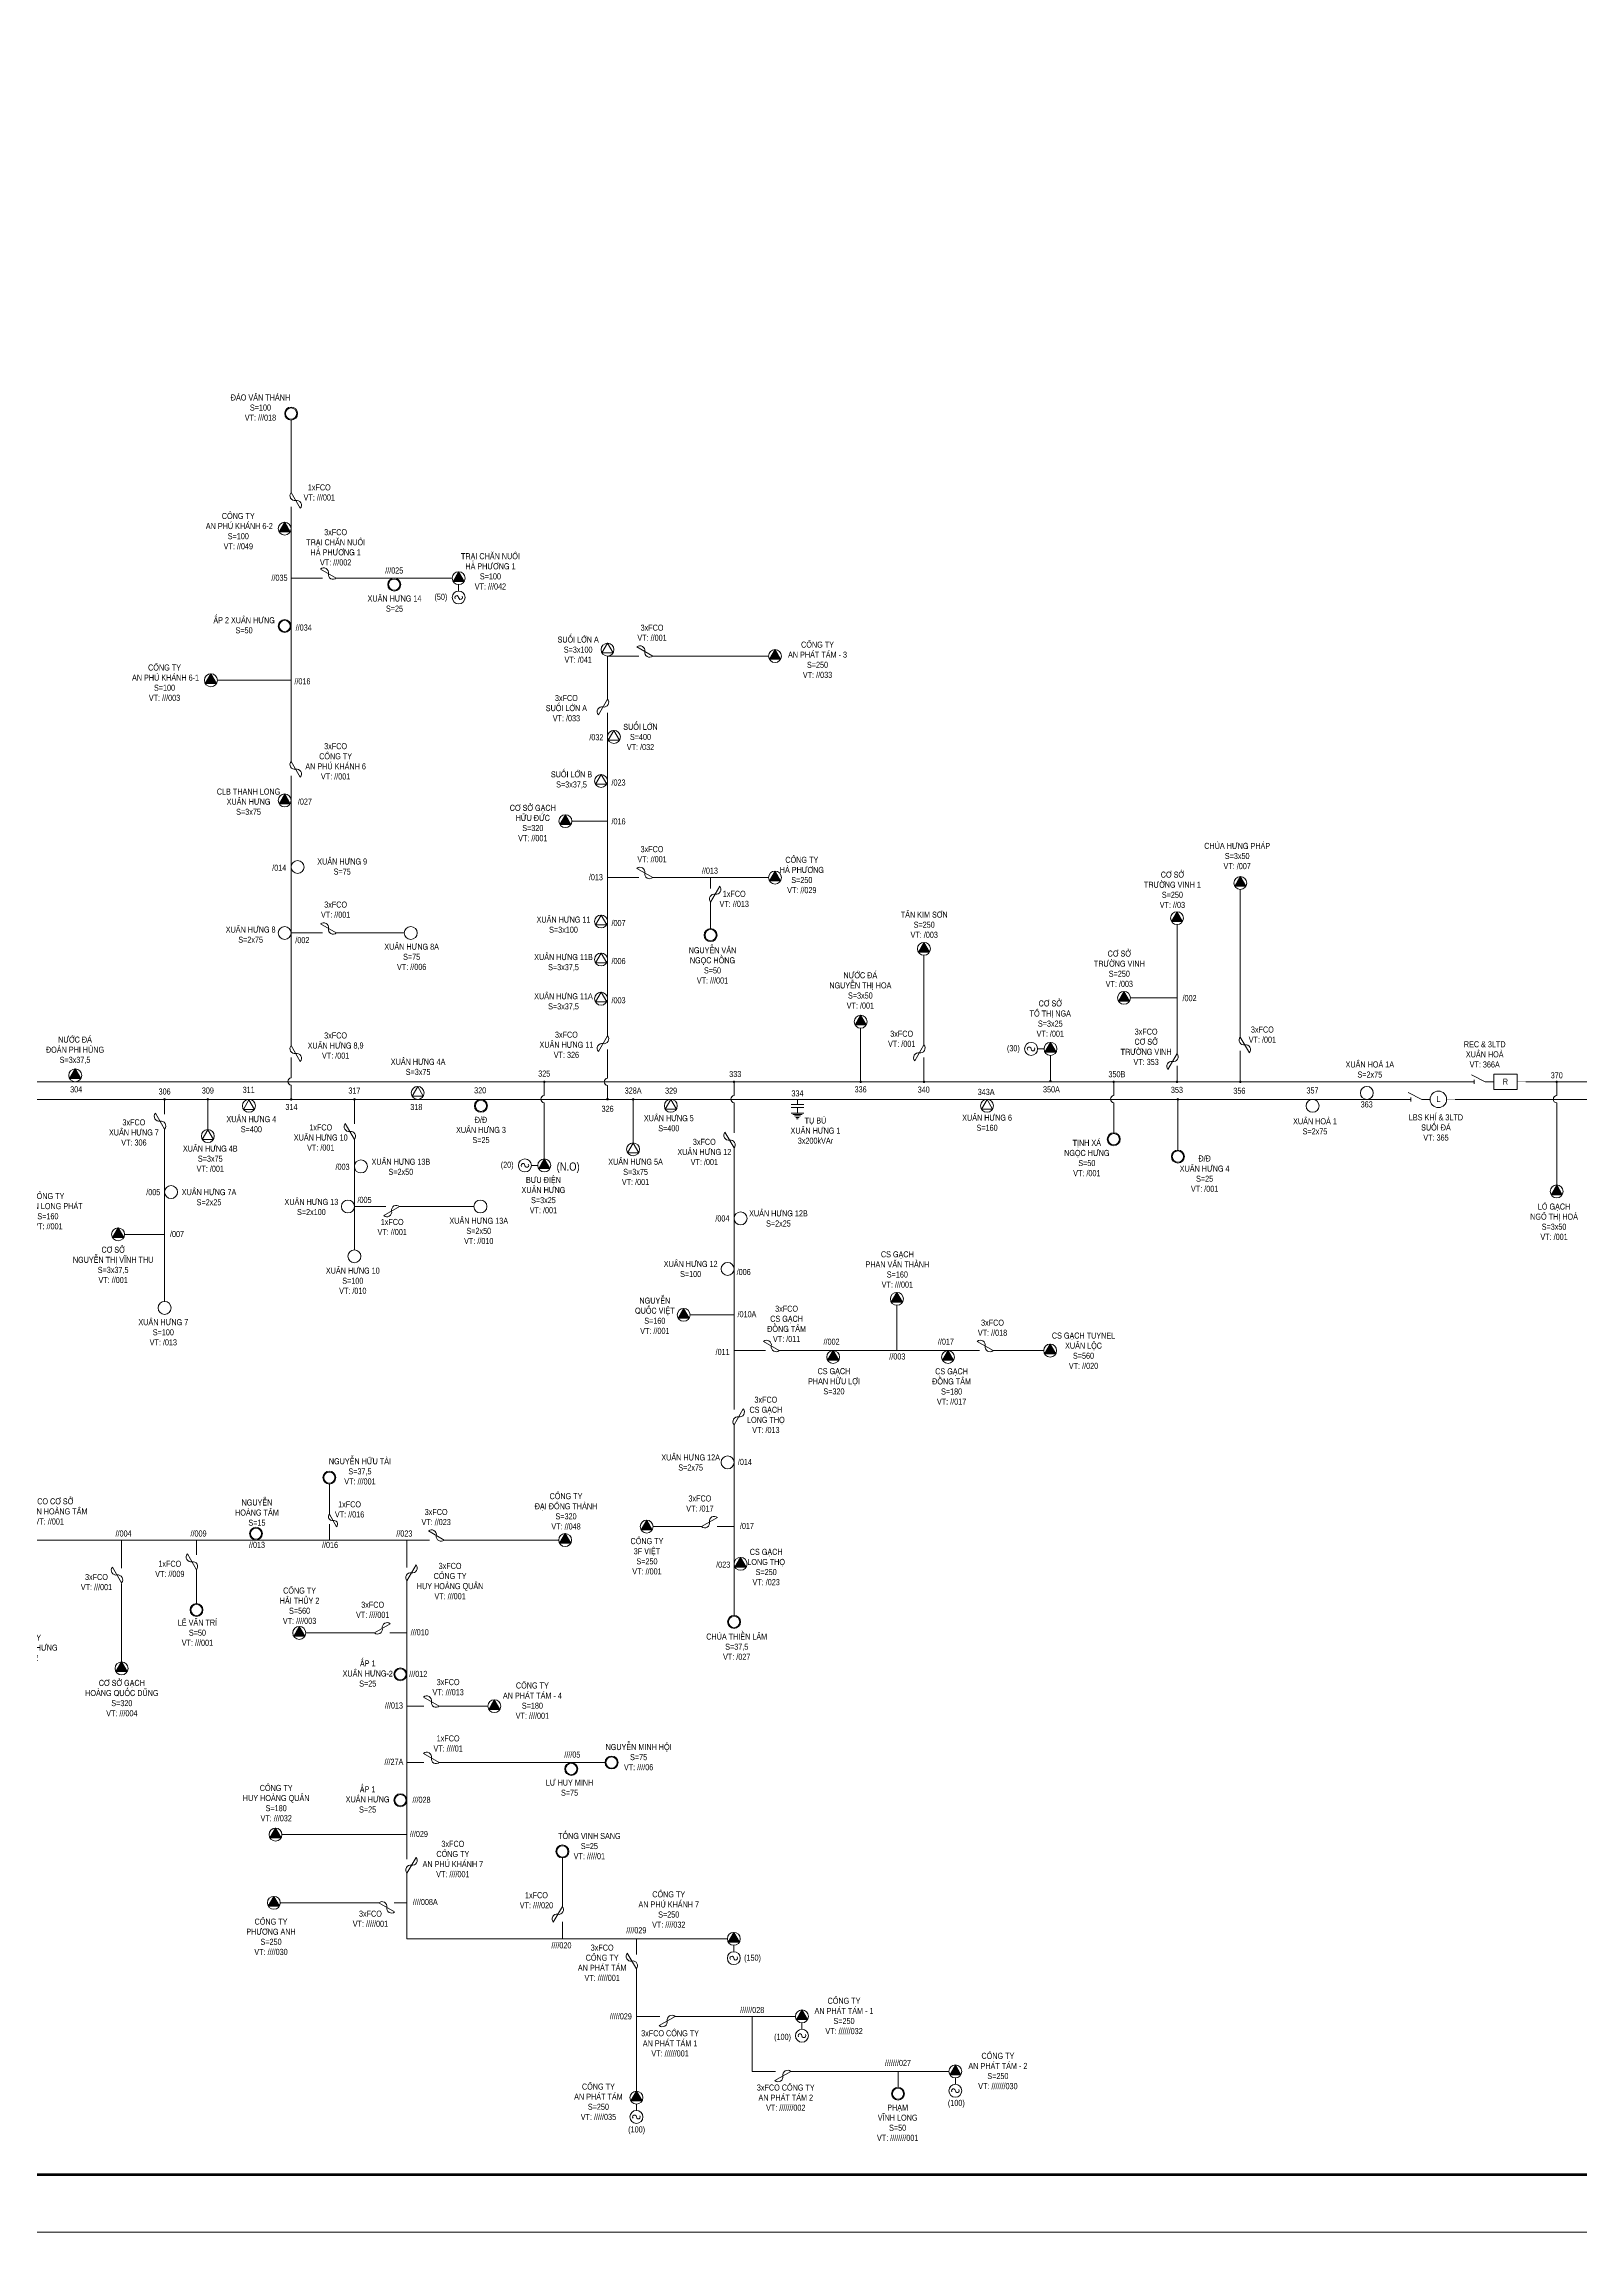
# Model space of a CAD drawing. Header units: inches. Extents: x 3694 to 9715, y -885 to 919.
# Drawn here: x 8480 to 9014, y -836 to -75 of the extents above; entities that cross this region are included whole.
import ezdxf
from ezdxf.enums import TextEntityAlignment as Align

# ---------------------------------------------------------------- set-up
doc = ezdxf.new("R2010")
doc.units = ezdxf.units.IN
doc.header["$LTSCALE"] = 0.2
doc.header["$MEASUREMENT"] = 0
doc.layers.get('0').update_dxf_attribs({"lineweight": 5})
for name, color, linetype, lineweight in [('Khung', 7, 'Continuous', 13), ('TBA', 5, 'Continuous', 9), ('Text', 7, 'Continuous', 9), ('Thiet bi', 3, 'Continuous', 9), ('Tuyen 476', 4, 'Continuous', 13), ('Tuyen 478', 1, 'Continuous', 13)]:
    doc.layers.add(name, color=color, linetype=linetype, lineweight=lineweight)
doc.styles.add('V-H-C', font='VHELVCN_0.TTF')
doc.styles.add('V-H-C-B', font='VHELVCB_0.TTF')

# ---------------------------------------------------------------- blocks, each defined once
blk = doc.blocks.new('ALTD')
at = {"color": 0}
for points in [[(3.38, 1.08), (1.27, 0), (0, 0)], [(2.99, 0.31), (2.99, -0.31)], [(2.99, 0), (4.73, 0)]]:
    blk.add_lwpolyline(points, dxfattribs=at)
blk = doc.blocks.new('TBA 1P')
at = {"color": 0}
blk.add_circle((0, 0.8), 0.8, dxfattribs=at)
blk = doc.blocks.new('FCO')
at = {"color": 0}
blk.add_lwpolyline([(0, 0, 0.707499), (0.8, 0.8, -0.707499), (1.6, 1.6, -5.301682)], format="xyb", dxfattribs=at)
blk.add_lwpolyline([(0, 0), (1.6, 1.6)], dxfattribs=at)
blk = doc.blocks.new('TBA 3P')
at = {"color": 0}
blk.add_lwpolyline([(0, 1.6, 0, 1.39, 0), (0, 0.4, 0, 0, 0)], format="xyseb", dxfattribs=at)
blk.add_lwpolyline([(-0.69, 0.4), (0.69, 0.4), (0, 1.6)], close=True, dxfattribs=at)
blk.add_circle((0, 0.8), 0.8, dxfattribs=at)

msp = doc.modelspace()

# ---------------------------------------------------------------- linework, layer by layer
at = {"layer": 'Khung'}
msp.add_lwpolyline([(6760.27, 918.53), (9715.27, 918.53), (9715.27, -836.47), (6760.27, -836.47)], close=True, dxfattribs=at)
at = {"layer": 'Khung', "const_width": 1}
msp.add_lwpolyline([(6780.27, 898.53), (9695.27, 898.53), (9695.27, -816.47), (6780.27, -816.47)], close=True, dxfattribs=at)
at = {"layer": 'TBA', "color": 1}
msp.add_line((8624.29, -263.36), (8624.29, -265.59), dxfattribs=at)
at = {"layer": 'TBA', "color": 4}
for p, q in [((8827.81, -424.85), (8825.58, -424.85)), ((8651.81, -465.4), (8649.58, -465.4)), ((8719.96, -736.66), (8719.96, -738.89)), ((8743.65, -763.64), (8743.65, -765.87)), ((8796.99, -782.79), (8796.99, -785.02)), ((8686.11, -791.9), (8686.11, -794.13))]:
    msp.add_line(p, q, dxfattribs=at)
at = {"layer": 'TBA', "color": 1}
for points in [[(8676.06, -283.72), (8674.11, -287.09), (8678.01, -287.09)], [(8678.27, -314.09), (8676.33, -317.46), (8680.22, -317.46)], [(8673.81, -329.42), (8671.87, -332.79), (8675.76, -332.79)], [(8673.81, -378.29), (8671.87, -381.66), (8675.76, -381.66)], [(8673.81, -391.51), (8671.87, -394.88), (8675.76, -394.88)], [(8673.81, -405.15), (8671.87, -408.52), (8675.76, -408.52)], [(8610.06, -437.92), (8608.11, -441.29), (8612.01, -441.29)], [(8551.38, -442.52), (8549.44, -445.89), (8553.33, -445.89)], [(8698.06, -442.42), (8696.11, -445.79), (8700.01, -445.79)], [(8808, -442.42), (8806.06, -445.79), (8809.95, -445.79)], [(8537.1, -453.03), (8535.15, -456.41), (8539.04, -456.41)], [(8684.96, -457.64), (8683.01, -461.01), (8686.9, -461.01)]]:
    msp.add_lwpolyline(points, close=True, dxfattribs=at)
for centre, radius in [((8566.06, -203.86), 2.25), ((8566.06, -203.86), 1.95), ((8601.9, -263.36), 2.25), ((8601.9, -263.36), 1.95), ((8563.81, -277.76), 2.25), ((8563.81, -277.76), 1.95), ((8711.9, -385.27), 2.25), ((8711.9, -385.27), 1.95), ((8632.05, -444.66), 2.25), ((8632.05, -444.66), 1.95), ((8874.35, -462.32), 2.25), ((8874.35, -462.32), 1.95)]:
    msp.add_circle(centre, radius, dxfattribs=at)
at = {"layer": 'TBA', "color": 4}
for centre, radius in [((8852.06, -456.27), 2.25), ((8852.06, -456.27), 1.95), ((8579.34, -573.98), 2.25), ((8579.34, -573.98), 1.95), ((8553.84, -593.47), 2.25), ((8553.84, -593.47), 1.95), ((8533.16, -620.03), 2.25), ((8533.16, -620.03), 1.95), ((8720.06, -624.16), 2.25), ((8720.06, -624.16), 1.95), ((8604.05, -642.41), 2.25), ((8604.05, -642.41), 1.95), ((8663.43, -675.33), 2.25), ((8663.43, -675.33), 1.95), ((8677.47, -673.08), 2.25), ((8677.47, -673.08), 1.95), ((8604.05, -686.21), 2.25), ((8604.05, -686.21), 1.95), ((8660.36, -704.02), 2.25), ((8660.36, -704.02), 1.95), ((8777.06, -788.28), 2.25), ((8777.06, -788.28), 1.95)]:
    msp.add_circle(centre, radius, dxfattribs=at)
at = {"layer": 'TBA', "color": 1}
for centre, start, end in [((8623.62, -267.84), 360, 218.66212), ((8624.96, -267.84), 180, 38.66212)]:
    msp.add_arc(centre, 0.669, start, end, dxfattribs=at)
at = {"layer": 'TBA', "color": 4}
for centre, start, end in [((8822.67, -424.85), 360, 218.66212), ((8824, -424.85), 180, 38.66212), ((8646.67, -465.4), 360, 218.66212), ((8648, -465.4), 180, 38.66212), ((8719.29, -741.14), 0, 218.66212), ((8720.63, -741.14), 180, 38.66212), ((8742.98, -768.12), 0, 218.66212), ((8744.32, -768.12), 180, 38.66212), ((8796.32, -787.27), 0, 218.66212), ((8797.66, -787.27), 180, 38.66212), ((8685.44, -796.38), 0, 218.66212), ((8686.78, -796.38), 180, 38.66212)]:
    msp.add_arc(centre, 0.669, start, end, dxfattribs=at)
at = {"layer": 'Thiet bi', "color": 4, "lineweight": 20, "ltscale": 10}
msp.add_lwpolyline([(8984.15, -433.63), (8992.36, -433.63), (8992.36, -438.99), (8984.15, -438.99), (8984.15, -433.63)], dxfattribs=at)
at = {"layer": 'Thiet bi', "color": 4}
for points in [[(8981.21, -436.31, 0.1, 0.1, 0), (8984.15, -436.31, 0.5, 0.5, 0)], [(8992.36, -436.31, 0.1, 0.1, 0), (8995.3, -436.31, 0.5, 0.5, 0)]]:
    msp.add_lwpolyline(points, format="xyseb", dxfattribs=at)
at = {"layer": 'Thiet bi', "color": 1}
for points in [[(8739.86, -444.22), (8744.26, -444.22), (8744.26, -444.22)], [(8739.86, -445.22), (8744.26, -445.22), (8744.26, -445.22)], [(8739.86, -447.23), (8744.26, -447.23), (8744.26, -447.23)], [(8740.44, -447.71), (8743.68, -447.71), (8743.68, -447.71)], [(8741.02, -448.19), (8743.1, -448.19), (8743.1, -448.19)], [(8741.48, -448.67), (8742.65, -448.67), (8742.65, -448.67)], [(8742.06, -444.22), (8742.06, -442.42), (8742.06, -442.42)], [(8742.06, -445.22), (8742.06, -447.23), (8742.1, -447.23), (8742.1, -447.21)], [(8741.81, -449.15), (8742.31, -449.15), (8742.31, -449.15)]]:
    msp.add_lwpolyline(points, dxfattribs=at)
at = {"layer": 'Thiet bi', "color": 1, "const_width": 0.146}
msp.add_lwpolyline([(8742.06, -442.34, 1), (8742.06, -442.49, 1), (8742.06, -442.34, 2.414214)], format="xyb", dxfattribs=at)
at = {"layer": 'Thiet bi', "color": 1}
for points in [[(8959.12, -442.42, 0.1, 0.1, 0), (8962.06, -442.42, 0.5, 0.5, 0)], [(8967.81, -442.42, 0.1, 0.1, 0), (8970.75, -442.42, 0.5, 0.5, 0)]]:
    msp.add_lwpolyline(points, format="xyseb", dxfattribs=at)
at = {"layer": 'Thiet bi', "color": 1, "lineweight": 20, "ltscale": 10}
msp.add_circle((8964.93, -442.42, 1), 2.87, dxfattribs=at)
at = {"layer": 'Tuyen 476'}
for p, q in [((8896.06, -436.31), (8896.06, -425.58)), ((8830.06, -427.1), (8830.06, -436.31)), ((8874.06, -436.31), (8874.06, -430.75)), ((8199.9, -436.31), (8973.44, -436.31)), ((8995.3, -436.31), (9677.78, -436.31)), ((8720.06, -529.79), (8730.97, -529.79)), ((8735.76, -529.79), (8794.44, -529.79)), ((8794.44, -529.79), (8805.35, -529.79)), ((8810.13, -529.79), (8827.7, -529.79)), ((8606.3, -698.15), (8606.3, -706.67)), ((8686.11, -734.41), (8686.11, -739.9)), ((8777.06, -780.54), (8777.06, -786.03))]:
    msp.add_line(p, q, dxfattribs=at)
for points in [[(8896.06, -420.72), (8896.06, -369.4)], [(8874.06, -426.51), (8874.06, -381.62)], [(8786.06, -423.48), (8786.06, -392.29)], [(8874.06, -426.51), (8874.06, -407.1), (8857.85, -407.1)], [(8764.06, -417.65), (8764.06, -436.31)], [(8786.06, -436.31), (8786.06, -427.8)], [(8720.06, -459.32), (8720.06, -536.82)], [(8720.06, -517.37), (8704.78, -517.37)], [(8776.66, -514.05), (8776.66, -529.79)], [(8720.06, -529.79), (8720.06, -550.25)], [(8720.06, -555.6), (8720.06, -621.91)], [(8579.34, -586.66), (8579.34, -576.22)], [(8579.34, -586.66), (8579.34, -576.22)], [(8579.34, -595.72), (8579.34, -590.19)], [(8579.34, -595.72), (8579.34, -590.19)], [(8708.78, -591.03), (8691.92, -591.03)], [(8720.06, -591.03), (8714.12, -591.03)], [(8476.25, -595.72), (8614.21, -595.72)], [(8507.1, -595.72), (8507.1, -605.47)], [(8533.16, -595.72), (8533.16, -600.88)], [(8606.3, -595.72), (8606.3, -605.25)], [(8619.29, -595.72), (8659.07, -595.72)], [(8533.16, -606.23), (8533.16, -617.78)], [(8507.1, -610.82), (8507.1, -638.1)], [(8606.3, -609.87), (8606.3, -698.15), (8562.88, -698.15)], [(8595.01, -628), (8571.13, -628)], [(8606.3, -628), (8600.36, -628)], [(8606.3, -653.48), (8612.24, -653.48)], [(8617.58, -653.48), (8634.44, -653.48)], [(8606.3, -673.08), (8612.24, -673.08)], [(8617.58, -673.08), (8675.22, -673.08)], [(8660.36, -723.13), (8660.36, -706.27)], [(8606.3, -711.58), (8606.3, -734.41), (8717.72, -734.41)], [(8596.54, -721.88), (8562.3, -721.88)], [(8606.3, -721.88), (8601.89, -721.88)], [(8660.36, -734.41), (8660.36, -728.47)], [(8686.11, -744.89), (8686.11, -787.4)], [(8686.11, -761.4), (8694.21, -761.4)], [(8699.56, -761.4), (8741.4, -761.4)], [(8734.44, -780.54), (8726.34, -780.54), (8726.34, -761.4)], [(8739.78, -780.54), (8794.74, -780.54)]]:
    msp.add_lwpolyline(points, dxfattribs=at)
for points in [[(8654.06, -436.31), (8654.06, -441.07, 0.918727), (8654.06, -443.6), (8654.06, -463.15)], [(8720.06, -436.31), (8720.06, -441.07, 0.918727), (8720.06, -443.6), (8720.06, -454.02)], [(8852.06, -436.31), (8852.06, -441.07, 0.918727), (8852.06, -443.6), (8852.06, -454.02)], [(9006.06, -436.31), (9006.06, -441.1, 0.918727), (9006.06, -443.63), (9006.06, -472.19)]]:
    msp.add_lwpolyline(points, format="xyb", dxfattribs=at)
at = {"layer": 'Tuyen 476', "const_width": 0.425}
for points in [[(8654.06, -436.1, 1), (8654.06, -436.53, 1), (8654.06, -436.1, 2.414214)], [(8720.06, -436.1, 1), (8720.06, -436.53, 1), (8720.06, -436.1, 2.414214)], [(8764.06, -436.1, 1), (8764.06, -436.53, 1), (8764.06, -436.1, 2.414214)], [(8786.06, -436.1, 1), (8786.06, -436.53, 1), (8786.06, -436.1, 2.414214)], [(8830.06, -435.88, 1), (8830.06, -436.32, 1), (8830.06, -435.88, 2.414214)], [(8852.06, -436.1, 1), (8852.06, -436.53, 1), (8852.06, -436.1, 2.414214)], [(8874.06, -436.1, 1), (8874.06, -436.53, 1), (8874.06, -436.1, 2.414214)], [(8896.06, -436.1, 1), (8896.06, -436.53, 1), (8896.06, -436.1, 2.414214)], [(9006.06, -436.1, 1), (9006.06, -436.53, 1), (9006.06, -436.1, 2.414214)]]:
    msp.add_lwpolyline(points, format="xyb", dxfattribs=at)
at = {"layer": 'Tuyen 478'}
for p, q in [((8566.06, -261.11), (8576.97, -261.11)), ((8581.76, -261.11), (8622.04, -261.11)), ((8676.06, -288.21), (8686.97, -288.21)), ((8691.76, -288.21), (8732.04, -288.21)), ((8566.06, -296.62), (8540.41, -296.62)), ((8676.06, -365.25), (8686.97, -365.25)), ((8691.76, -365.25), (8732.04, -365.25)), ((8711.9, -365.25), (8711.9, -369.01)), ((8711.9, -373.79), (8711.9, -383.02)), ((8566.06, -384.54), (8576.97, -384.54)), ((8581.76, -384.54), (8605.41, -384.54)), ((8874.35, -442.42), (8874.35, -460.07)), ((8970.75, -442.42), (9306.57, -442.42)), ((8588.06, -479.68), (8598.97, -479.68)), ((8603.76, -479.68), (8629.6, -479.68)), ((8522.06, -489.36), (8508.15, -489.36))]:
    msp.add_line(p, q, dxfattribs=at)
for points in [[(8566.06, -231.31), (8566.06, -231.31), (8566.06, -206.11)], [(8566.06, -324.83), (8566.06, -324.83), (8566.06, -236.32)], [(8676.06, -303.16), (8676.06, -288.21)], [(8676.06, -420.27), (8676.06, -307.91)], [(8566.06, -423.7), (8566.06, -423.7), (8566.06, -329.85)], [(8676.06, -345.63), (8663.66, -345.63)], [(7875.59, -442.42), (8951.44, -442.42), (8951.44, -442.42)], [(8522.06, -442.42), (8522.06, -447.58)], [(8537.1, -442.42), (8537.1, -453.03)], [(8588.06, -442.42), (8588.06, -450.92)], [(8684.96, -442.42), (8684.96, -457.64)], [(8522.06, -452.93), (8522.06, -512.69)], [(8588.06, -456.54), (8588.06, -494.75)]]:
    msp.add_lwpolyline(points, dxfattribs=at)
for points in [[(8676.06, -425.02), (8676.06, -435.04, 0.918727), (8676.06, -437.57), (8676.06, -442.34)], [(8566.06, -427.85), (8566.06, -434.94, 0.918727), (8566.06, -437.47), (8566.06, -442.42)]]:
    msp.add_lwpolyline(points, format="xyb", dxfattribs=at)
at = {"layer": 'Tuyen 478', "const_width": 0.425}
for points in [[(8522.06, -442.2, 1), (8522.06, -442.64, 1), (8522.06, -442.2, 2.414214)], [(8537.1, -442.2, 1), (8537.1, -442.64, 1), (8537.1, -442.2, 2.414214)], [(8566.06, -442.2, 1), (8566.06, -442.64, 1), (8566.06, -442.2, 2.414214)], [(8588.06, -442.2, 1), (8588.06, -442.64, 1), (8588.06, -442.2, 2.414214)], [(8676.06, -442.12, 1), (8676.06, -442.56, 1), (8676.06, -442.12, 2.414214)], [(8684.96, -442.2, 1), (8684.96, -442.64, 1), (8684.96, -442.2, 2.414214)], [(8874.35, -442.2, 1), (8874.35, -442.64, 1), (8874.35, -442.2, 2.414214)]]:
    msp.add_lwpolyline(points, format="xyb", dxfattribs=at)

# ---------------------------------------------------------------- block references
at = {"layer": 'TBA', "color": 1, "xscale": 2.809729812779551, "zscale": 2.809729812779032}
for name, p, yscale in [('TBA 3P', (8563.81, -246.14), 2.809729812779551), ('TBA 3P', (8624.29, -263.36), 2.809729812779551), ('TBA 1P', (8624.29, -270.08), 2.809729812778642), ('TBA 3P', (8734.29, -290.46), 2.809729812779551), ('TBA 3P', (8538.16, -298.87), 2.809729812779551), ('TBA 3P', (8563.81, -340.68), 2.809729812779551), ('TBA 3P', (8661.41, -347.88), 2.809729812779551), ('TBA 3P', (8734.29, -367.5), 2.809729812779551), ('TBA 3P', (8505.9, -491.6), 2.809729812779551)]:
    msp.add_blockref(name, p, dxfattribs=dict(at, yscale=yscale))
at = {"layer": 'TBA', "color": 1, "zscale": 2.809729812779032}
for p, xscale, yscale, rotation in [((8673.81, -285.97), 2.809729812778642, 2.809729812779551, 270), ((8676.02, -316.34), 2.809729812778642, 2.809729812779551, 270), ((8671.57, -331.67), 2.809729812778642, 2.809729812779551, 270), ((8570.56, -361.59), 2.809729812779551, 2.809729812778642, 90), ((8671.57, -380.54), 2.809729812778642, 2.809729812779551, 270), ((8566.06, -384.54), 2.809729812779551, 2.809729812778642, 90), ((8609.9, -384.54), 2.809729812779551, 2.809729812778642, 90), ((8671.57, -393.76), 2.809729812778642, 2.809729812779551, 270), ((8671.57, -407.4), 2.809729812778642, 2.809729812779551, 270), ((8607.81, -440.17), 2.809729812778642, 2.809729812779551, 270), ((8940.06, -437.92), 2.809729812779551, 2.809729812779551, 180), ((8549.14, -444.66), 2.809729812778642, 2.809729812779551, 270), ((8695.81, -444.66), 2.809729812778642, 2.809729812779551, 270), ((8805.75, -444.66), 2.809729812778642, 2.809729812779551, 270), ((8921.2, -442.42), 2.809729812779551, 2.809729812779551, 180), ((8534.85, -455.18), 2.809729812778642, 2.809729812779551, 270), ((8592.56, -465.74), 2.809729812779551, 2.809729812779551, 90), ((8682.71, -459.78), 2.809729812778642, 2.809729812779551, 270), ((8526.56, -474.66), 2.809729812779551, 2.809729812778642, 90), ((8588.06, -479.68), 2.809729812779551, 2.809729812779551, 90), ((8634.1, -479.68), 2.809729812779551, 2.809729812779551, 90), ((8590.31, -497), 2.809729812779551, 2.809729812779551, 90), ((8524.31, -514.94), 2.809729812779551, 2.809729812778642, 90)]:
    msp.add_blockref('TBA 1P', p, dxfattribs=dict(at, xscale=xscale, yscale=yscale, rotation=rotation))
at = {"layer": 'TBA', "color": 4, "xscale": 2.809729812779551, "zscale": 2.809729812779032}
for name, p, yscale in [('TBA 3P', (8896.06, -369.4), 2.809729812779551), ('TBA 3P', (8874.06, -381.62), 2.809729812779551), ('TBA 3P', (8786.06, -392.29), 2.809729812779551), ('TBA 3P', (8855.61, -409.35), 2.809729812779551), ('TBA 3P', (8764.06, -417.65), 2.809729812779551), ('TBA 1P', (8823.33, -427.1), 2.809729812778642), ('TBA 3P', (8830.06, -427.1), 2.809729812778642), ('TBA 3P', (8490.99, -436.31), 2.809729812778642), ('TBA 1P', (8647.33, -467.64), 2.809729812778642), ('TBA 3P', (8654.06, -467.64), 2.809729812779551), ('TBA 3P', (9006.06, -476.69), 2.809729812779551), ('TBA 3P', (8776.66, -514.05), 2.809729812779551), ('TBA 3P', (8702.53, -519.62), 2.809729812778642), ('TBA 3P', (8754.5, -534.28), 2.809729812779551), ('TBA 3P', (8794.44, -534.28), 2.809729812779551), ('TBA 3P', (8829.95, -532.04), 2.809729812779551), ('TBA 3P', (8661.32, -597.96), 2.809729812778642), ('TBA 3P', (8689.67, -593.27), 2.809729812778642), ('TBA 3P', (8722.31, -606.23), 2.809729812779551), ('TBA 3P', (8568.88, -630.24), 2.809729812778642), ('TBA 3P', (8507.1, -642.6), 2.809729812778642), ('TBA 3P', (8636.69, -655.73), 2.809729812778642), ('TBA 3P', (8560.63, -700.4), 2.809729812778642), ('TBA 3P', (8560.05, -724.13), 2.809729812779551), ('TBA 3P', (8719.96, -736.66), 2.809729812777732), ('TBA 1P', (8719.96, -743.39), 2.809729812777732), ('TBA 3P', (8743.65, -763.64), 2.809729812779551), ('TBA 1P', (8743.65, -770.37), 2.809729812777732), ('TBA 3P', (8796.99, -782.79), 2.809729812779551), ('TBA 3P', (8686.11, -791.9), 2.809729812779551), ('TBA 1P', (8796.99, -789.52), 2.809729812777732), ('TBA 1P', (8686.11, -798.62), 2.809729812779551)]:
    msp.add_blockref(name, p, dxfattribs=dict(at, yscale=yscale))
at = {"layer": 'TBA', "color": 4, "xscale": 2.809729812779551, "yscale": 2.809729812778642, "zscale": 2.809729812779032, "rotation": 90}
for p in [(8724.56, -483.81), (8720.06, -501.39), (8720.06, -568.7)]:
    msp.add_blockref('TBA 1P', p, dxfattribs=at)
at = {"layer": 'Thiet bi', "color": 1}
for name, p, xscale, yscale, zscale, rotation in [('FCO', (8566.06, -231.31), 2.80972981277914, 2.809729812778642, 2.809729812779032, 255.0000000000271), ('FCO', (8581.76, -261.11), -2.809729812778498, 2.809729812778642, 2.809729812779032, 14.99999999999563), ('FCO', (8691.76, -288.21), -2.809729812778498, 2.809729812778642, 2.809729812779032, 14.99999999999563), ('FCO', (8676.06, -303.16), -2.809729812778733, 2.809729812779551, 2.809729812779032, 105.0000000000136), ('FCO', (8566.06, -324.83), 2.809729812779142, 2.809729812778642, 2.809729812779032, 255.0000000000271), ('FCO', (8691.76, -365.25), -2.809729812778498, 2.809729812778642, 2.809729812779032, 14.99999999999563), ('FCO', (8711.9, -373.79), -2.809729812778261, 2.809729812777732, 2.809729812779032, 284.9999999999777), ('FCO', (8581.76, -384.54), -2.809729812778498, 2.809729812778642, 2.809729812779032, 14.99999999999563), ('FCO', (8566.06, -423.7), 2.809729812779144, 2.809729812778642, 2.809729812779032, 255.0000000000271), ('FCO', (8676.06, -420.27), -2.809729812778733, 2.809729812779551, 2.809729812779032, 105.0000000000136), ('ALTD', (8962.06, -442.42), -2.247783850223641, 2.247783850223641, 2.247783850223226, 359.9999999999768), ('FCO', (8522.06, -452.72), 2.809729812778733, 2.809729812778642, 2.809729812779032, 74.99999999998644), ('FCO', (8588.06, -456.32), 2.809729812778733, 2.809729812779551, 2.809729812779032, 74.99999999998644), ('FCO', (8603.76, -479.68), 2.809729812778498, 2.809729812778642, 2.809729812779032, 165.0000000000043)]:
    msp.add_blockref(name, p, dxfattribs=dict(at, xscale=xscale, yscale=yscale, zscale=zscale, rotation=rotation))
at = {"layer": 'Thiet bi', "color": 4}
for name, p, xscale, yscale, zscale, rotation in [('FCO', (8786.06, -423.48), -2.809729812778733, 2.809729812779551, 2.809729812779032, 105.0000000000136), ('FCO', (8896.06, -420.72), 2.809729812779144, 2.809729812779551, 2.809729812779032, 255.0000000000271), ('FCO', (8874.06, -426.51), -2.809729812779144, 2.809729812779551, 2.809729812779032, 104.9999999999729), ('ALTD', (8984.06, -436.31), -2.247783850223641, 2.247783850223641, 2.247783850223226, 359.9999999999768), ('FCO', (8720.06, -459.32), 2.809729812778509, 2.809729812779551, 2.809729812779032, 75.00000000002362), ('FCO', (8735.76, -529.79), -2.809729812778498, 2.809729812778642, 2.809729812779032, 14.99999999999563), ('FCO', (8810.13, -529.79), -2.809729812778498, 2.809729812778642, 2.809729812779032, 14.99999999999563), ('FCO', (8720.06, -555.6), -2.80972981277843, 2.809729812778642, 2.809729812779032, 285.0000000000152), ('FCO', (8579.34, -586.66), 2.247783850223526, 2.247783850223641, 2.247783850223226, 254.9999999999709), ('FCO', (8619.29, -595.72), -2.809729812778615, 2.809729812779551, 2.809729812779032, 15.00000000000458), ('FCO', (8708.78, -591.03), 2.809729812778498, 2.809729812778642, 2.809729812779032, 345.0000000000043), ('FCO', (8533.16, -606.02), 2.809729812778733, 2.809729812778642, 2.809729812779032, 74.99999999998644), ('FCO', (8507.1, -610.61), 2.809729812778733, 2.809729812778642, 2.809729812779032, 74.99999999998644), ('FCO', (8606.3, -609.87), -2.809729812778261, 2.809729812778642, 2.809729812779032, 284.9999999999777), ('FCO', (8595.01, -628), 2.809729812778498, 2.809729812778642, 2.809729812779032, 345.0000000000043), ('FCO', (8617.58, -653.48), -2.809729812778498, 2.809729812778642, 2.809729812779032, 14.99999999999563), ('FCO', (8617.58, -673.08), -2.809729812778498, 2.809729812778642, 2.809729812779032, 14.99999999999563), ('FCO', (8606.3, -711.58), -2.809729812778497, 2.809729812778642, 2.809729812779032, 284.9999999999957), ('FCO', (8596.54, -721.88), -2.809729812778733, 2.809729812778642, 2.809729812779032, 195.0000000000136), ('FCO', (8660.36, -723.13), -2.809729812778498, 2.809729812778642, 2.809729812779032, 104.9999999999957), ('FCO', (8686.11, -744.89), 2.809729812778497, 2.809729812778642, 2.809729812779032, 75.00000000000436), ('FCO', (8699.56, -761.4), 2.809729812778733, 2.809729812778642, 2.809729812779032, 164.9999999999864), ('FCO', (8739.78, -780.54), 2.809729812778733, 2.809729812778642, 2.809729812779032, 164.9999999999864)]:
    msp.add_blockref(name, p, dxfattribs=dict(at, xscale=xscale, yscale=yscale, zscale=zscale, rotation=rotation))
at = {"layer": 'Thiet bi', "xscale": 2.247783850223526, "yscale": 2.247783850223641, "zscale": 2.247783850223226, "rotation": 254.9999999999709}
msp.add_blockref('FCO', (8579.34, -586.66), dxfattribs=at)

# ---------------------------------------------------------------- texts
at = {"layer": 'Text', "color": 1, "style": 'V-H-C-B'}
msp.add_text('(N.O)', height=2.851, dxfattribs=at).set_placement((8662.37, -467.21, -4), align=Align.CENTER)
at = {"layer": 'Text', "attachment_point": 5, "style": 'V-H-C'}
for s, insert, char_height, width in [('ÑAØO VAÊN THAØNH\\PS=100\\PVT: ///018', (8555.39, -201.79), 2.1073, 77.4408), ('1xFCO\\PVT: ///001', (8575.84, -231.31), 2.107, 64.9929), ('COÂNG TY\\P AN PHUÙ KHAÙNH 6-2\\PS=100\\PVT: //049', (8547.69, -244.76), 2.1073, 209.8593), ('3xFCO\\PTRAÏI CHAÊN NUOÂI\\PHAØ PHÖÔNG 1\\PVT: ///002', (8581.53, -250.39), 2.1073, 28.1807), ('///025', (8601.91, -258.46), 2.107, 209.8593), ('TRAÏI CHAÊN NUOÂI\\PHAØ PHÖÔNG 1\\PS=100\\PVT: ///042', (8635.35, -258.75), 2.1073, 28.1807), ('//035', (8562.01, -261), 2.107, 28.1807), ('(50)', (8618.12, -267.91), 2.107, 28.1807), ('AÁP 2 XUAÂN HÖNG\\PS=50', (8549.69, -277.51), 2.1073, 77.4408), ('XUAÂN HÖNG 14\\PS=25', (8601.99, -269.96), 2.1073, 77.4408), ('//034', (8570.43, -278.3), 2.107, 209.8593), ('SUOÁI LÔÙN A\\PS=3x100\\PVT: /041', (8665.85, -285.99), 2.1073, 28.1807), ('3xFCO\\PVT: //001', (8691.53, -280.1), 2.107, 28.1807), ('COÂNG TY\\PAN PHAÙT TAÙM - 3\\PS=250\\PVT: //033', (8749.07, -289.51), 2.1073, 28.1807), ('COÂNG TY\\P AN PHUÙ KHAÙNH 6-1\\PS=100\\PVT: ///003', (8522.04, -297.48), 2.1073, 209.8593), ('//016', (8569.99, -297.02), 2.107, 209.8593), ('3xFCO\\PSUOÁI LÔÙN A\\PVT: /033', (8661.76, -306.32), 2.1073, 28.1807), ('SUOÁI LÔÙN\\PS=400\\PVT: /032', (8687.52, -316.36), 2.107, 28.1807), ('3xFCO\\PCOÂNG TY\\PAN PHUÙ KHAÙNH 6\\PVT: //001', (8581.52, -324.83), 2.1073, 64.9929), ('/032', (8672.19, -316.47), 2.107, 28.1807), ('CLB THANH LONG\\PXUAÂN HÖNG\\PS=3x75', (8551.25, -338.88), 2.1073, 209.8593), ('SUOÁI LÔÙN B\\PS=3x37,5', (8663.54, -331.3), 2.1073, 28.1807), ('/023', (8679.88, -332.22), 2.107, 28.1807), ('/027', (8570.84, -338.85), 2.107, 209.8593), ('CÔ SÔÛ GAÏCH\\PHÖÕU ÑÖÙC\\PS=320\\PVT: //001', (8650.08, -346.29), 2.1073, 209.8593), ('/016', (8679.88, -345.73), 2.107, 28.1807), ('3xFCO\\PVT: //001', (8691.53, -357.14), 2.107, 28.1807), ('COÂNG TY\\PHAØ PHÖÔNG\\PS=250\\PVT: //029', (8743.61, -364.37), 2.107, 28.1807), ('CHUØA HÖNG PHAÙP\\PS=3x50\\PVT: /007', (8894.97, -357.77), 2.1073, 28.1807), ('/014', (8561.92, -361.87), 2.107, 209.8593), ('XUAÂN HÖNG 9\\PS=75', (8583.81, -361.44), 2.1073, 246.6715), ('/013', (8672.01, -365.14), 2.107, 28.1807), ('//013', (8711.66, -362.86), 2.107, 28.1807), ('CÔ SÔÛ\\PTRÖÔØNG VINH 1\\PS=250\\PVT: //03', (8872.45, -369.52), 2.1073, 28.1807), ('1xFCO\\PVT: //013', (8720.11, -372.68), 2.107, 28.1807), ('3xFCO\\PVT: //001', (8581.53, -376.43), 2.107, 28.1807), ('XUAÂN HÖNG 11\\PS=3x100', (8660.75, -381.64), 2.1073, 28.1807), ('/007', (8679.88, -381.09), 2.107, 28.1807), ('TAÂN KIM SÔN\\PS=250\\PVT: /003', (8786.16, -381.67), 2.1073, 28.1807), ('XUAÂN HÖNG 8\\PS=2x75', (8551.98, -385.12), 2.1073, 209.8593), ('/002', (8569.95, -387.02), 2.107, 209.8593), ('XUAÂN HÖNG 8A\\PS=75\\PVT: //006', (8607.96, -392.83), 2.1073, 209.8593), ('XUAÂN HÖNG 11B\\PS=3x37,5', (8660.75, -394.85), 2.1073, 28.1807), ('/006', (8679.88, -394.31), 2.107, 28.1807), ('NGUYEÃN VAÊN\\PNGOÏC HOÀNG\\PS=50\\PVT: ///001', (8712.55, -395.81), 2.1073, 28.1807), ('CÔ SÔÛ\\PTRÖÔØNG VINH\\PS=250\\PVT: /003', (8853.99, -396.98), 2.1073, 28.1807), ('NÖÔÙC ÑAÙ\\PNGUYEÃN THÒ HOA\\PS=3x50\\PVT: /001', (8763.96, -404.54), 2.1073, 28.1807), ('XUAÂN HÖNG 11A\\PS=3x37,5', (8660.75, -408.49), 2.1073, 28.1807), ('/003', (8679.88, -407.95), 2.107, 28.1807), ('CÔ SÔÛ\\PTOÂ THÒ NGA\\PS=3x25\\PVT: /001', (8829.99, -414.31), 2.1073, 28.1807), ('/002', (8878.41, -407.21), 2.107, 28.1807), ('3xFCO\\PVT: /001', (8778.33, -421.35), 2.107, 28.1807), ('3xFCO\\PCÔ SÔÛ\\PTRÖÔØNG VINH\\PVT: 353', (8863.31, -424.13), 2.1073, 37.4259), ('3xFCO\\PVT: /001', (8903.73, -419.9), 2.107, 28.1807), ('NÖÔÙC ÑAÙ\\PÑOAØN PHI HUØNG\\PS=3x37,5', (8490.92, -425.34), 2.1073, 28.1807), ('3xFCO\\PXUAÂN HÖNG 8,9\\PVT: /001', (8581.52, -423.7), 2.1073, 64.9929), ('3xFCO\\PXUAÂN HÖNG 11\\PVT: 326', (8661.76, -423.43), 2.1073, 28.1807), ('(30)', (8817.17, -424.93), 2.107, 28.1807), ('REC & 3LTD\\PXUAÂN HOAØ\\PVT: 366A', (8981.03, -426.77), 2.107, 32.3939), ('XUAÂN HÖNG 4A\\PS=3x75', (8610.2, -431.12), 2.1073, 28.1807), ('325', (8654.05, -433.46), 2.107, 28.1807), ('333', (8720.46, -433.61), 2.107, 28.1807), ('350B', (8853.15, -433.67), 2.107, 32.3939), ('XUAÂN HOAØ 1A\\PS=2x75', (8941.09, -432.04), 2.1073, 28.1807), ('370', (9006.08, -434.04), 2.107, 32.3939), ('304', (8491.33, -438.95), 2.107, 32.3939), ('306', (8522.06, -439.69), 2.107, 28.1807), ('309', (8537.1, -439.36), 2.107, 28.1807), ('311', (8551.3, -439.1), 2.107, 28.1807), ('317', (8588.06, -439.36), 2.107, 28.1807), ('320', (8631.78, -439.28), 2.107, 28.1807), ('328A', (8684.96, -439.36), 2.107, 28.1807), ('329', (8698.16, -439.4), 2.107, 28.1807), ('334', (8742.09, -440.34), 2.107, 28.1807), ('336', (8764.04, -438.94), 2.107, 28.1807), ('340', (8785.99, -439.03), 2.107, 28.1807), ('343A', (8807.69, -439.84), 2.107, 28.1807), ('350A', (8830.4, -438.95), 2.107, 32.3939), ('353', (8874.03, -439.13), 2.107, 28.1807), ('356', (8895.74, -439.45), 2.107, 28.1807), ('357', (8921.15, -439.32), 2.107, 28.1807), ('XUAÂN HÖNG 4\\PS=400', (8552.23, -451.06), 2.1073, 28.1807), ('314', (8566.17, -445.08), 2.107, 28.1807), ('318', (8609.59, -445.08), 2.107, 28.1807), ('Ñ/Ñ\\PXUAÂN HÖNG 3\\PS=25', (8632.06, -453.06), 2.1073, 77.4408), ('326', (8676.09, -445.7), 2.107, 28.1807), ('XUAÂN HÖNG 5\\PS=400', (8697.37, -450.73), 2.1073, 28.1807), ('TUÏ BUØ \\PXUAÂN HÖNG 1\\P3x200kVAr', (8748.35, -453.3), 2.1073, 32.3939), ('XUAÂN HÖNG 6\\PS=160', (8808.02, -450.55), 2.1073, 28.1807), ('XUAÂN HOAØ 1\\PS=2x75', (8922.02, -451.8), 2.1073, 28.1807), ('363', (8940, -444.18), 2.107, 28.1807), ('LBS KHÍ & 3LTD\\PSUOÁI ÑAÙ\\PVT: 365', (8964.08, -452.2), 2.1073, 32.3939), ('3xFCO\\PXUAÂN HÖNG 7\\PVT: 306', (8511.39, -453.93), 2.1073, 28.1807), ('1xFCO\\PXUAÂN HÖNG 10\\PVT: /001', (8576.35, -455.7), 2.1073, 64.9929), ('3xFCO\\PXUAÂN HÖNG 12\\PVT: /001', (8709.71, -460.72), 2.1073, 28.1807), ('TÒNH XAÙ\\PNGOÏC HÖNG\\PS=50\\PVT: /001', (8842.7, -462.82), 2.107, 28.1807), ('XUAÂN HÖNG 4B\\PS=3x75\\PVT: /001', (8537.94, -463.05), 2.1073, 28.1807), ('XUAÂN HÖNG 13B\\PS=2x50', (8604.21, -465.88), 2.1073, 28.1807), ('(20)', (8641.17, -465.47), 2.107, 28.1807), ('XUAÂN HÖNG 5A\\PS=3x75\\PVT: /001', (8685.8, -467.65), 2.1073, 28.1807), ('Ñ/Ñ\\PXUAÂN HÖNG 4\\PS=25\\PVT: /001', (8883.65, -468.26), 2.1073, 28.1807), ('/003', (8583.93, -465.88), 2.107, 28.1807), ('BÖU ÑIEÄN\\PXUAÂN HÖNG\\PS=3x25\\PVT: /001', (8653.77, -475.71), 2.107, 28.1807), ('COÂNG TY\\PQUYEÀN LONG PHAÙT\\PS=160\\PVT: //001', (8481.5, -481.32), 2.1073, 28.1807), ('/005', (8518.12, -474.7), 2.107, 28.1807), ('XUAÂN HÖNG 7A\\PS=2x25', (8537.51, -476.45), 2.1073, 28.1807), ('XUAÂN HÖNG 13\\PS=2x100', (8573.1, -479.85), 2.1073, 28.1807), ('/005', (8591.57, -477.39), 2.107, 28.1807), ('LOØ GAÏCH\\PNGOÂ THÒ HOAØ\\PS=3x50\\PVT: /001', (9005.14, -484.98), 2.1073, 32.3939), ('1xFCO\\PVT: //001', (8601.19, -486.82), 2.107, 28.1807), ('XUAÂN HÖNG 13A\\PS=2x50\\PVT: //010', (8631.29, -488.18), 2.1073, 28.1807), ('/004', (8716, -483.85), 2.107, 34.0218), ('XUAÂN HÖNG 12B\\PS=2x25', (8735.48, -483.84), 2.1073, 28.1807), ('CÔ SÔÛ\\PNGUYEÃN THÒ VÓNH THU\\PS=3x37,5\\PVT: //001', (8504.17, -499.99), 2.1073, 28.1807), ('/007', (8526.38, -489.27), 2.107, 28.1807), ('XUAÂN HÖNG 10\\PS=100\\PVT: /010', (8587.5, -505.51), 2.1073, 28.1807), ('XUAÂN HÖNG 12\\PS=100', (8704.96, -501.42), 2.1073, 28.1807), ('/006', (8723.4, -502.48), 2.107, 34.0218), ('CS GAÏCH\\PPHAN VAÊN THAØNH\\PS=160\\PVT: ///001', (8776.82, -501.59), 2.1073, 28.1807), ('NGUYEÃN\\PQUOÁC VIEÄT\\PS=160\\PVT: //001', (8692.51, -517.69), 2.1073, 28.1807), ('/010A', (8724.53, -517.15), 2.107, 28.1807), ('3xFCO\\PCS GAÏCH\\PÑOÀNG TAÂM\\PVT: /011', (8738.32, -520.5), 2.107, 28.1807), ('XUAÂN HÖNG 7\\PS=100\\PVT: /013', (8521.62, -523.44), 2.1073, 28.1807), ('3xFCO\\PVT: //018', (8809.91, -521.86), 2.107, 28.1807), ('CS GAÏCH TUYNEL\\PXUAÂN LOÄC\\PS=560\\PVT: //020', (8841.55, -529.86), 2.1073, 28.1807), ('/011', (8716.07, -530.28), 2.107, 34.0218), ('//002', (8753.95, -526.71), 2.107, 28.1807), ('//003', (8776.82, -531.86), 2.107, 28.1807), ('//017', (8793.7, -526.71), 2.107, 28.1807), ('CS GAÏCH\\PPHAN HÖÕU LÔÏI\\PS=320', (8754.78, -540.48), 2.1073, 28.1807), ('CS GAÏCH\\PÑOÀNG TAÂM\\PS=180\\PVT: //017', (8795.68, -542.29), 2.107, 28.1807), ('3xFCO\\PCS GAÏCH\\PLONG THOÏ\\PVT: /013', (8731.11, -552.16), 2.107, 28.1807), ('NGUYEÃN HÖÕU TAØI\\PS=37,5\\PVT: ///001', (8589.98, -571.82), 2.1073, 28.1807), ('XUAÂN HÖNG 12A\\PS=2x75', (8704.96, -568.73), 2.1073, 28.1807), ('/014', (8723.82, -568.54), 2.107, 34.0218), ('3xFCO CÔ SÔÛ \\PNGUYEÃN HOAØNG TAÂM\\PVT: //001', (8481.95, -585.75), 2.1073, 59.439), ('NGUYEÃN\\PHOAØNG TAÂM\\PS=15', (8554.17, -586.16), 2.1073, 28.1807), ('1xFCO\\PVT: //016', (8586.38, -585.05), 2.107, 28.1807), ('3xFCO\\PVT: //023', (8616.47, -587.7), 2.107, 28.1807), ('COÂNG TY\\PÑAÏI ÑOÂNG THAØNH\\PS=320\\PVT: //048', (8661.63, -585.71), 2.1073, 28.1807), ('3xFCO\\PVT: /017', (8708.17, -583), 2.107, 28.1807), ('//004', (8507.8, -593.44), 2.107, 28.1807), ('//009', (8533.86, -593.44), 2.107, 28.1807), ('//023', (8605.42, -593.44), 2.107, 28.1807), ('/017', (8724.53, -590.81), 2.107, 28.1807), ('//013', (8554.18, -597.39), 2.107, 28.1807), ('//016', (8579.58, -597.41), 2.107, 28.1807), ('COÂNG TY\\P3F VIEÄT\\PS=250\\PVT: //001', (8689.77, -601.35), 2.107, 28.1807), ('CS GAÏCH\\PLONG THOÏ\\PS=250\\PVT: /023', (8731.21, -605.09), 2.107, 28.1807), ('3xFCO\\PVT: ///001', (8498.38, -610.32), 2.107, 28.1807), ('1xFCO\\PVT: //009', (8523.88, -605.73), 2.107, 28.1807), ('3xFCO\\PCOÂNG TY\\PHUY HOAØNG QUAÂN\\PVT: ///001', (8621.32, -609.98), 2.1073, 28.1807), ('/023', (8716.27, -604.27), 2.107, 34.0218), ('COÂNG TY\\PHAÛI THUÛY 2\\PS=560\\PVT: ////003', (8568.99, -618.56), 2.1073, 28.1807), ('LEÂ VAÊN TRÍ\\PS=50\\PVT: ///001', (8533.48, -627.94), 2.1073, 28.1807), ('3xFCO\\PVT: ////001', (8594.41, -619.97), 2.1073, 28.1807), ('3xFCO \\PCOÂNG TY\\PTOAØN XUAÂN HÖNG\\PVT: /032', (8473.4, -631.39), 2.1073, 59.439), ('///010', (8610.77, -627.78), 2.107, 28.1807), ('CHUØA THIEÀN LAÂM\\PS=37,5\\PVT: /027', (8720.98, -632.81), 2.1073, 28.1807), ('AÁP 1\\PXUAÂN HÖNG-2\\PS=25', (8592.69, -642.13), 2.1073, 28.1807), ('CÔ SÔÛ GAÏCH\\PHOAØNG QUOÁC DUÕNG\\PS=320\\PVT: ///004', (8507.2, -650.68), 2.1073, 28.1807), ('///012', (8610.25, -642.28), 2.107, 28.1807), ('3xFCO\\PVT: ///013', (8620.64, -646.88), 2.107, 28.1807), ('COÂNG TY\\PAN PHAÙT TAÙM - 4\\PS=180\\PVT: ////001', (8649.94, -651.58), 2.1073, 28.1807), ('///013', (8601.8, -653.26), 2.107, 28.1807), ('1xFCO\\PVT: ////01', (8620.64, -666.47), 2.107, 28.1807), ('////05', (8663.82, -670.34), 2.107, 28.1807), ('NGUYEÃN MINH HOÄI\\PS=75\\PVT: ////06', (8686.86, -671.22), 2.1073, 28.1807), ('///27A', (8601.8, -672.86), 2.107, 28.1807), ('COÂNG TY\\PHUY HOAØNG QUAÂN\\PS=180\\PVT: ///032', (8560.86, -687.21), 2.1073, 28.1807), ('AÁP 1\\PXUAÂN HÖNG\\PS=25', (8592.64, -685.92), 2.107, 28.1807), ('///028', (8611.39, -686.07), 2.107, 28.1807), ('LÖ HUY MINH\\PS=75', (8662.86, -681.84), 2.1073, 28.1807), ('///029', (8610.47, -697.95), 2.107, 28.1807), ('3xFCO\\PCOÂNG TY\\PAN PHUÙ KHAÙNH 7\\PVT: ////001', (8622.28, -706.66), 2.1073, 49.7264), ('TOÁNG VINH SANG\\PS=25\\PVT: /////01', (8669.75, -702.16), 2.1073, 28.1807), ('////008A', (8612.7, -721.62), 2.107, 28.1807), ('1xFCO\\PVT: ////020', (8651.35, -721), 2.1073, 49.7264), ('COÂNG TY\\PAN PHUÙ KHAÙNH 7\\PS=250\\PVT: ////032', (8697.34, -724.22), 2.1073, 28.1807), ('COÂNG TY\\PPHÖÔNG ANH\\PS=250\\PVT: ////030', (8559.07, -733.71), 2.1073, 28.1807), ('3xFCO\\PVT: /////001', (8593.63, -727.44), 2.1073, 28.1807), ('////029', (8686.08, -731.47), 2.107, 28.1807), ('////020', (8660.03, -736.7), 2.107, 28.1807), ('3xFCO\\PCOÂNG TY\\PAN PHAÙT TAÙM \\PVT: /////001', (8674.19, -742.75), 2.1073, 53.5267), ('(150)', (8726.47, -741.3), 2.107, 28.1807), ('/////029', (8680.68, -761.39), 2.107, 28.1807), ('//////028', (8726.36, -759.18), 2.107, 28.1807), ('COÂNG TY\\PAN PHAÙT TAÙM - 1\\PS=250\\PVT: //////032', (8758.28, -761.25), 2.1073, 28.1807), ('3xFCO COÂNG TY\\PAN PHAÙT TAÙM 1 \\PVT: //////001', (8697.8, -770.78), 2.1073, 28.1807), ('(100)', (8736.91, -768.83), 2.107, 35.2724), ('///////027', (8777.03, -777.6), 2.107, 28.1807), ('COÂNG TY\\PAN PHAÙT TAÙM - 2\\PS=250\\PVT: ///////030', (8811.78, -780.4), 2.1073, 28.1807), ('COÂNG TY\\PAN PHAÙT TAÙM\\PS=250\\PVT: /////035', (8672.89, -791.1), 2.1073, 53.5267), ('3xFCO COÂNG TY\\PAN PHAÙT TAÙM 2\\PVT: ///////002', (8738.03, -789.67), 2.1073, 28.1807), ('(100)', (8797.33, -791.8), 2.107, 28.1807), ('PHAÏM\\PVÓNH LONG\\PS=50\\PVT: ////////001', (8776.92, -798.39), 2.1073, 28.1807), ('(100)', (8686.18, -801.04), 2.107, 28.1807)]:
    msp.add_mtext(s, dxfattribs=dict(at, insert=insert, char_height=char_height, width=width))
at = {"layer": 'Thiet bi', "color": 1, "insert": (8964.99, -442.27), "char_height": 2.11, "width": 28.1807, "attachment_point": 5, "style": 'V-H-C'}
msp.add_mtext('L', dxfattribs=at)
at = {"layer": 'Thiet bi', "color": 4, "insert": (8988.24, -436.24), "char_height": 2.11, "width": 28.1807, "attachment_point": 5, "style": 'V-H-C'}
msp.add_mtext('R', dxfattribs=at)

doc.saveas('drawing.dxf')
